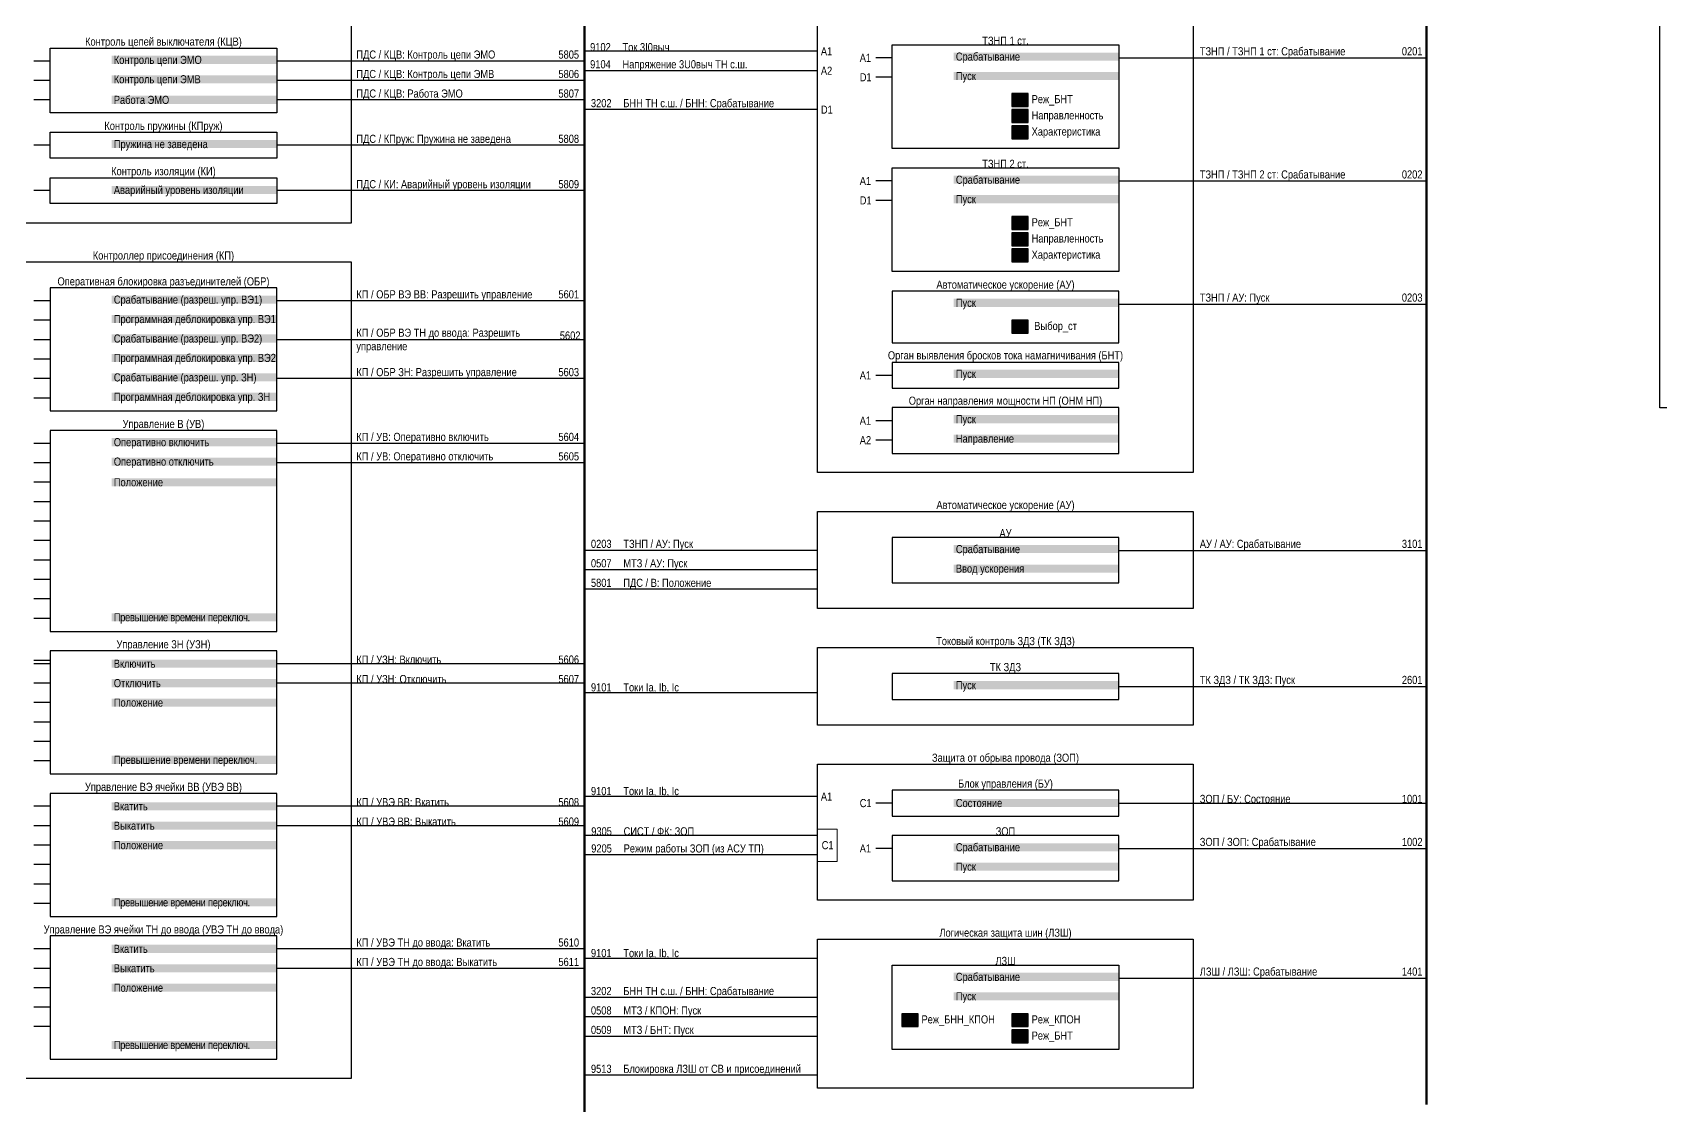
# Model space of a CAD drawing. Header units: millimetres. Extents: x 2179 to 12176, y -20554 to -12004.
# Drawn here: x 3894 to 4396, y -17097 to -16766 of the extents above; entities that cross this region are included whole.
import ezdxf
from ezdxf.enums import TextEntityAlignment as Align

# ---------------------------------------------------------------- set-up
doc = ezdxf.new("R2010")
doc.units = ezdxf.units.MM
for name, color, linetype, lineweight in [('GOOSE', 224, 'Continuous', 30), ('MMS', 190, 'Continuous', 30), ('Внутренняя шина', 4, 'Continuous', 70), ('Вход-Аналоги', 5, 'Continuous', 30), ('Линии связи', 75, 'Continuous', 30), ('Основная', 7, 'Continuous', 30), ('Сигналы внутр.', 13, 'Continuous', 30), ('Тонкая', 7, 'Continuous', 13)]:
    doc.layers.add(name, color=color, linetype=linetype, lineweight=lineweight)
doc.styles.add('Narrow', font='ARIALN.TTF')
doc.styles.add('Табл дан', font='ARIALN.TTF')

# ---------------------------------------------------------------- blocks, each defined once
blk = doc.blocks.new('SW.3')
at = {"true_color": 0xadddf7}
h = blk.add_hatch(color=141, dxfattribs=at)
h.dxf.hatch_style = 1
h.paths.add_polyline_path([(5, 2), (0, 2), (0, -2), (5, -2)])
blk.add_lwpolyline([(5, 2), (0, 2), (0, -2), (5, -2)], close=True)
for points in [[(2, 1), (1, 1)], [(1, 0), (2, 0)], [(3, 0), (2, 1)], [(4, 0), (3, 0)], [(2, -1), (1, -1)]]:
    blk.add_lwpolyline(points)
blk = doc.blocks.new('SW.2')
at = {"true_color": 0xadddf7}
h = blk.add_hatch(color=141, dxfattribs=at)
h.dxf.hatch_style = 1
h.paths.add_polyline_path([(5, 2), (0, 2), (0, -2), (5, -2)])
blk.add_lwpolyline([(5, 2), (0, 2), (0, -2), (5, -2)], close=True)
for points in [[(1, 0), (2, 0)], [(2, 0), (3, 1)], [(3, 0), (4, 0)]]:
    blk.add_lwpolyline(points)

msp = doc.modelspace()

# ---------------------------------------------------------------- linework, layer by layer
at = {"layer": 'Внутренняя шина'}
for points in [[(4064, -17177), (4064, -16365)], [(4324, -17097), (4324, -16365)]]:
    msp.add_lwpolyline(points, dxfattribs=at)
at = {"layer": 'Линии связи', "ltscale": 0.5}
for points in [[(4136, -16772), (4064, -16772)], [(4136, -16970), (4064, -16970)], [(4136, -17002), (4064, -17002)], [(4136, -17052), (4064, -17052)]]:
    msp.add_lwpolyline(points, dxfattribs=at)
at = {"layer": 'Линии связи'}
for points in [[(4064, -16775), (3969, -16775)], [(4136, -16778), (4064, -16778)], [(4229, -16774), (4324, -16774)], [(4064, -16781), (3969, -16781)], [(4064, -16787), (3969, -16787)], [(4136, -16790), (4064, -16790)], [(4064, -16801), (3969, -16801)], [(4229, -16812), (4324, -16812)], [(4064, -16815), (3969, -16815)], [(4064, -16849), (3969, -16849)], [(4229, -16850), (4324, -16850)], [(4064, -16861), (3969, -16861)], [(4064, -16873), (3969, -16873)], [(4064, -16893), (3969, -16893)], [(4064, -16899), (3969, -16899)], [(4136, -16926), (4064, -16926)], [(4229, -16926), (4324, -16926)], [(4136, -16932), (4064, -16932)], [(4136, -16938), (4064, -16938)], [(4064, -16961), (3969, -16961)], [(4064, -16967), (3969, -16967)], [(4229, -16968), (4324, -16968)], [(4229, -17004), (4324, -17004)], [(4064, -17005), (3969, -17005)], [(4064, -17011), (3969, -17011)], [(4136, -17014), (4064.09, -17014)], [(4229, -17018), (4324, -17018)], [(4136, -17020), (4064.09, -17020)], [(4064, -17049), (3969, -17049)], [(4064, -17055), (3969, -17055)], [(4229, -17058), (4324, -17058)], [(4136, -17064), (4064, -17064)], [(4136, -17070), (4064, -17070)], [(4136, -17076), (4064, -17076)], [(4136, -17088), (4064, -17088)]]:
    msp.add_lwpolyline(points, dxfattribs=at)
at = {"layer": 'Основная'}
for points in [[(3876, -16513), (3992, -16513), (3992, -16825), (3876, -16825)], [(4396, -16611), (4512, -16611), (4512, -16882), (4396, -16882)], [(4136, -16762), (4252, -16762), (4252, -16902), (4136, -16902)], [(3899, -16771), (3969, -16771), (3969, -16791), (3899, -16791)], [(4159, -16770), (4229, -16770), (4229, -16802), (4159, -16802)], [(3899, -16797), (3969, -16797), (3969, -16805), (3899, -16805)], [(4159, -16808), (4229, -16808), (4229, -16840), (4159, -16840)], [(3899, -16811), (3969, -16811), (3969, -16819), (3899, -16819)], [(3876, -16837), (3992, -16837), (3992, -17089), (3876, -17089)], [(3969, -16845), (3899, -16845), (3899, -16883), (3969, -16883)], [(4229, -16846), (4159, -16846), (4159, -16862), (4229, -16862)], [(4229, -16868), (4159, -16868), (4159, -16876), (4229, -16876)], [(4229, -16881.91), (4159, -16881.91), (4159, -16896.09), (4229, -16896.09)], [(3969, -16889), (3899, -16889), (3899, -16951), (3969, -16951)], [(4136, -16914), (4252, -16914), (4252, -16944), (4136, -16944)], [(4229, -16922), (4159, -16922), (4159, -16936), (4229, -16936)], [(3969, -16957), (3899, -16957), (3899, -16995), (3969, -16995)], [(4136, -16956), (4252, -16956), (4252, -16980), (4136, -16980)], [(4229, -16964), (4159, -16964), (4159, -16972), (4229, -16972)], [(4136, -16992), (4252, -16992), (4252, -17034), (4136, -17034)], [(3969, -17001), (3899, -17001), (3899, -17039), (3969, -17039)], [(4229, -17000), (4159, -17000), (4159, -17008), (4229, -17008)], [(4229, -17014), (4159, -17014), (4159, -17028), (4229, -17028)], [(3969, -17045), (3899, -17045), (3899, -17083), (3969, -17083)], [(4136, -17046), (4252, -17046), (4252, -17092), (4136, -17092)], [(4159, -17054), (4229, -17054), (4229, -17080), (4159, -17080)]]:
    msp.add_lwpolyline(points, close=True, dxfattribs=at)
for points in [[(3899, -16775), (3894, -16775)], [(4159, -16774), (4154, -16774)], [(3899, -16781), (3894, -16781)], [(4159, -16780), (4154, -16780)], [(3899, -16787), (3894, -16787)], [(3899, -16801), (3894, -16801)], [(4159, -16812), (4154, -16812)], [(3899, -16815), (3894, -16815)], [(4159, -16818), (4154, -16818)], [(3899, -16849), (3894, -16849)], [(3899, -16855), (3894, -16855)], [(3899, -16861), (3894, -16861)], [(3899, -16867), (3894, -16867)], [(3899, -16873), (3894, -16873)], [(4159, -16872), (4154, -16872)], [(3899, -16879), (3894, -16879)], [(4159, -16886), (4154, -16886)], [(3899, -16893), (3894, -16893)], [(4159, -16892), (4154, -16892)], [(3899, -16899), (3894, -16899)], [(3899, -16905), (3894, -16905)], [(3899, -16911), (3894, -16911)], [(3899, -16917), (3894, -16917)], [(3899, -16923), (3894, -16923)], [(3899, -16929), (3894, -16929)], [(3899, -16935), (3894, -16935)], [(3899, -16941), (3894, -16941)], [(3899, -16947), (3894, -16947)], [(3899, -16960), (3894, -16960)], [(3899, -16961), (3894, -16961)], [(3899, -16967), (3894, -16967)], [(3899, -16973), (3894, -16973)], [(3899, -16979), (3894, -16979)], [(3899, -16985), (3894, -16985)], [(3899, -16991), (3894, -16991)], [(4159, -17004), (4154, -17004)], [(3899, -17005), (3894, -17005)], [(3899, -17011), (3894, -17011)], [(3899, -17017), (3894, -17017)], [(4159, -17018), (4154, -17018)], [(3899, -17023), (3894, -17023)], [(3899, -17029), (3894, -17029)], [(3899, -17035), (3894, -17035)], [(3899, -17049), (3894, -17049)], [(3899, -17055), (3894, -17055)], [(3899, -17061), (3894, -17061)], [(3899, -17067), (3894, -17067)], [(3899, -17073), (3894, -17073)]]:
    msp.add_lwpolyline(points, dxfattribs=at)
at = {"layer": 'Тонкая'}
msp.add_lwpolyline([(4136, -17012), (4142, -17012), (4142, -17022), (4136, -17022)], close=True, dxfattribs=at)

# ---------------------------------------------------------------- block references
at = {"layer": 'Основная'}
for name, p in [('SW.2', (4196, -16787)), ('SW.3', (4196, -16792)), ('SW.3', (4196, -16797)), ('SW.2', (4196, -16825)), ('SW.3', (4196, -16830)), ('SW.3', (4196, -16835)), ('SW.3', (4196, -16857)), ('SW.3', (4162, -17071)), ('SW.2', (4196, -17071)), ('SW.2', (4196, -17076))]:
    msp.add_blockref(name, p, dxfattribs=at)

# ---------------------------------------------------------------- texts
at = {"layer": 'GOOSE', "insert": (4066, -17088), "char_height": 2.5, "width": 70, "attachment_point": 7, "style": 'Narrow'}
msp.add_mtext('9513^IБлокировка ЛЗШ от СВ и присоединений', dxfattribs=at)
at = {"layer": 'MMS', "char_height": 2.5, "attachment_point": 7, "style": 'Narrow'}
for s, insert, width in [('9305^IСИСТ / ФК: ЗОП', (4066.09, -17014), 48), ('9205^IРежим работы ЗОП (из АСУ ТП)', (4066.09, -17020), 69.9053)]:
    msp.add_mtext(s, dxfattribs=dict(at, insert=insert, width=width))
at = {"layer": 'Вход-Аналоги', "char_height": 2.5, "attachment_point": 7, "style": 'Narrow'}
for s, insert, width in [('9102^IТок 3I0выч', (4065.75, -16772), 48), ('9104^IНапряжение 3U0выч ТН с.ш.', (4065.75, -16778), 70.25), ('9101^IТоки Ia, Ib, Ic', (4066, -16970), 48), ('9101^IТоки Ia, Ib, Ic', (4066, -17002), 48), ('9101^IТоки Ia, Ib, Ic', (4066, -17052), 48)]:
    msp.add_mtext(s, dxfattribs=dict(at, insert=insert, width=width))
at = {"layer": 'Основная', "style": 'Табл дан'}
for s, p in [('A1', (4137, -16772)), ('A1', (4149, -16774)), ('A2', (4137, -16778)), ('D1', (4149, -16780)), ('Реж_БНТ', (4202.07, -16786.75)), ('D1', (4137, -16790)), ('Направленность', (4202.07, -16791.75)), ('Характеристика', (4202.07, -16796.75)), ('A1', (4149, -16812)), ('D1', (4149, -16818)), ('Реж_БНТ', (4202.07, -16824.75)), ('Направленность', (4202.07, -16829.75)), ('Характеристика', (4202.07, -16834.75)), (' Выбор_ст', (4202.07, -16856.75)), ('A1', (4149, -16872)), ('A1', (4149, -16886)), ('A2', (4149, -16892)), ('A1', (4137, -17002)), ('C1', (4149, -17004)), ('C1', (4137.25, -17017)), ('A1', (4149, -17018)), ('Реж_БНН_КПОН', (4168.07, -17070.75)), ('Реж_КПОН', (4202.07, -17070.75)), ('Реж_БНТ', (4202.07, -17075.75))]:
    msp.add_text(s, height=2.5, dxfattribs=at).set_placement(p, align=Align.MIDDLE_LEFT)
at = {"layer": 'Основная', "char_height": 2.5, "attachment_point": 8, "style": 'Narrow'}
for s, insert, width in [('Контроль цепей выключателя (КЦВ)', (3934, -16771), 70), ('\\A1;ТЗНП 1 ст.', (4194, -16770), 70), ('Контроль пружины (КПруж)', (3934, -16797), 70), ('Контроль изоляции (КИ)', (3934, -16811), 70), ('\\A1;ТЗНП 2 ст.', (4194, -16808), 70), ('Контроллер присоединения (КП)', (3934, -16837), 116), ('Оперативная блокировка разъединителей (ОБР)', (3934, -16845), 70), ('Автоматическое ускорение (АУ)', (4194, -16846), 70), ('Орган выявления бросков тока намагничивания (БНТ)', (4194, -16867.82), 74), ('Орган направления мощности НП (ОНМ НП)', (4194, -16881.82), 70), ('Управление В (УВ)', (3934, -16889), 70), ('Автоматическое ускорение (АУ)', (4194, -16914), 116), ('\\A1;АУ', (4194, -16922), 70), ('Управление ЗН (УЗН)', (3934, -16957), 70), ('Токовый контроль ЗДЗ (ТК ЗДЗ)', (4194, -16956), 116), ('\\A1;ТК ЗДЗ', (4194, -16964), 70), ('Защита от обрыва провода (ЗОП)', (4194, -16992), 116), ('Управление ВЭ ячейки ВВ (УВЭ ВВ)', (3934, -17001), 70), ('\\A1;Блок управления (БУ)', (4194, -17000), 70), ('\\A1;ЗОП', (4194, -17014), 70), ('Управление ВЭ ячейки ТН до ввода (УВЭ ТН до ввода)', (3934, -17045), 116), ('Логическая защита шин (ЛЗШ)', (4194, -17046), 116), ('\\A1;ЛЗШ', (4194, -17054), 70)]:
    msp.add_mtext(s, dxfattribs=dict(at, insert=insert, width=width))
at = {"layer": 'Основная', "char_height": 2.5, "width": 51, "attachment_point": 4, "style": 'Narrow', "bg_fill": 1, "box_fill_scale": 1, "bg_fill_color": 9, "bg_fill_transparency": 0}
for s, insert in [('\\pl0.67568;Контроль цепи ЭМО', (3918, -16775)), ('\\pl0.67568;Срабатывание', (4178, -16774)), ('\\pl0.67568;Пуск', (4178, -16780)), ('\\pl0.67568;Контроль цепи ЭМВ', (3918, -16781)), ('\\pl0.67568;Работа ЭМО', (3918, -16787)), ('\\pl0.67568;Пружина не заведена', (3918, -16801)), ('\\pl0.67568;Аварийный уровень изоляции', (3918, -16815.15)), ('\\pl0.67568;Срабатывание', (4178, -16812)), ('\\pl0.67568;Пуск', (4178, -16818)), ('\\pl0.67568;Срабатывание (разреш. упр. ВЭ1)', (3918, -16849)), ('\\pl0.67568;Пуск', (4178, -16850)), ('\\pl0.67568;Программная деблокировка упр. ВЭ1', (3918, -16855)), ('\\pl0.67568;Срабатывание (разреш. упр. ВЭ2)', (3918, -16861)), ('\\pl0.67568;Программная деблокировка упр. ВЭ2', (3918, -16867)), ('\\pl0.67568;Срабатывание (разреш. упр. ЗН)', (3918, -16873)), ('\\pl0.67568;Пуск', (4178, -16871.91)), ('\\pl0.67568;Программная деблокировка упр. ЗН', (3918, -16879)), ('\\pl0.67568;Пуск', (4178, -16885.91)), ('\\pl0.67568;Оперативно включить', (3918, -16893)), ('\\pl0.67568;Направление', (4178, -16891.91)), ('\\pl0.67568;Оперативно отключить', (3918, -16899)), ('\\pl0.67568;Положение', (3918, -16905)), ('\\pl0.67568;Срабатывание', (4178, -16926)), ('\\pl0.67568;Ввод ускорения', (4178, -16932)), ('\\pl0.67568;{\\T0.95;Превышение времени переключ.}', (3918, -16947.02)), ('\\pl0.67568;Включить', (3918, -16961)), ('\\pl0.67568;Отключить', (3918, -16967)), ('\\pl0.67568;Пуск', (4178, -16968)), ('\\pl0.67568;Положение', (3918, -16973)), ('\\pl0.67568;Превышение времени переключ.', (3918, -16991.02)), ('\\pl0.67568;Вкатить', (3918, -17005)), ('\\pl0.67568;Состояние', (4178, -17004)), ('\\pl0.67568;Выкатить', (3918, -17011)), ('\\pl0.67568;Положение', (3918, -17017)), ('\\pl0.67568;Срабатывание', (4178, -17018)), ('\\pl0.67568;Пуск', (4178, -17024)), ('\\pl0.67568;{\\T0.95;Превышение времени переключ.}', (3918, -17035.02)), ('\\pl0.67568;Вкатить ', (3918, -17049)), ('\\pl0.67568;Выкатить', (3918, -17055)), ('\\pl0.67568;Положение', (3918, -17061)), ('\\pl0.67568;Срабатывание', (4178, -17058)), ('\\pl0.67568;Пуск', (4178, -17064)), ('\\pl0.67568;{\\T0.95;Превышение времени переключ.}', (3918, -17079.02))]:
    msp.add_mtext(s, dxfattribs=dict(at, insert=insert))
at = {"layer": 'Сигналы внутр.', "char_height": 2.5, "attachment_point": 7}
for s, insert, width, style in [('ПДС / КЦВ: Контроль цепи ЭМО^I^I   5805', (3993.57, -16775), 70.43, 'Табл дан'), ('ТЗНП / {\\A1;ТЗНП 1 ст: }Срабатывание^I^I   0201^I', (4254, -16774), 70, 'Табл дан'), ('ПДС / КЦВ: Контроль цепи ЭМВ^I^I   5806', (3993.57, -16781), 70.43, 'Табл дан'), ('ПДС / КЦВ: Работа ЭМО^I^I^I   5807', (3993.57, -16787), 70.43, 'Табл дан'), ('3202^IБНН ТН с.ш. / БНН: Срабатывание', (4066, -16790), 70, 'Narrow'), ('ПДС / КПруж: Пружина не заведена^I^I   5808', (3993.57, -16801), 70.43, 'Табл дан'), ('ПДС / КИ: Аварийный уровень изоляции^I   5809', (3993.57, -16815), 70.43, 'Табл дан'), ('ТЗНП / {\\A1;ТЗНП 2 ст: }Срабатывание^I^I   0202^I', (4254, -16812), 70, 'Табл дан'), ('КП / ОБР ВЭ ВВ: Разрешить управление^I   5601^I', (3993.57, -16849), 70.43, 'Табл дан'), ('ТЗНП / АУ{\\A1;: }Пуск^I^I^I^I   0203^I', (4254, -16850), 70, 'Табл дан'), ('КП / ОБР ВЭ ТН до ввода: Разрешить управление', (3993.57, -16865), 50.43, 'Табл дан'), ('КП / ОБР ЗН: Разрешить управление^I^I   5603^I', (3993.57, -16873), 70.43, 'Табл дан'), ('КП / УВ: Оперативно включить^I   ^I   5604^I', (3993.57, -16893), 70.43, 'Табл дан'), ('КП / УВ: Оперативно отключить^I  ^I   5605^I', (3993.57, -16899), 70.43, 'Табл дан'), ('0203^IТЗНП / АУ{\\A1;: }Пуск', (4066, -16926), 48, 'Narrow'), ('АУ / АУ: Срабатывание^I^I^I   3101^I', (4254, -16926), 70, 'Табл дан'), ('0507^IМТЗ / АУ: Пуск', (4066, -16932), 48, 'Narrow'), ('5801^IПДС / В: Положение', (4066, -16938), 48, 'Narrow'), ('КП / УЗН: Включить^I^I   ^I^I   5606^I', (3993.57, -16961), 70.43, 'Табл дан'), ('КП / УЗН: Отключить^I^I   ^I^I   5607^I', (3993.57, -16967), 70.43, 'Табл дан'), ('\\A1;ТК ЗДЗ / ТК ЗДЗ: Пуск^I^I^I^I   2601^I', (4254, -16968), 70, 'Табл дан'), ('КП / УВЭ ВВ: Вкатить^I^I   ^I^I   5608^I ', (3993.57, -17005), 70.43, 'Табл дан'), ('ЗОП / БУ: Состояние^I^I^I   ^I   1001^I', (4254, -17004), 70, 'Табл дан'), ('КП / УВЭ ВВ: Выкатить^I^I   ^I   5609^I', (3993.57, -17011), 70.43, 'Табл дан'), ('ЗОП / ЗОП: Срабатывание^I^I^I   1002^I', (4254, -17018), 70, 'Табл дан'), ('КП / УВЭ ТН до ввода: Вкатить^I   ^I   5610^I', (3993.57, -17049), 70.43, 'Табл дан'), ('КП / УВЭ ТН до ввода: Выкатить^I   ^I   5611^I', (3993.57, -17055), 70.43, 'Табл дан'), ('ЛЗШ / ЛЗШ: Срабатывание^I^I^I   1401^I', (4254, -17058), 70, 'Табл дан'), ('3202^IБНН ТН с.ш. / БНН: Срабатывание', (4066, -17064), 70, 'Narrow'), ('0508^IМТЗ / КПОН: Пуск', (4066, -17070), 48, 'Narrow'), ('0509^IМТЗ / БНТ: Пуск', (4066, -17076), 48, 'Narrow')]:
    msp.add_mtext(s, dxfattribs=dict(at, insert=insert, width=width, style=style))
at = {"layer": 'Сигналы внутр.', "ltscale": 0.5, "insert": (3994, -16861), "char_height": 2.5, "width": 71, "attachment_point": 7, "style": 'Narrow'}
msp.add_mtext('^I^I^I^I^I^I   5602', dxfattribs=at)

doc.saveas('drawing.dxf')
